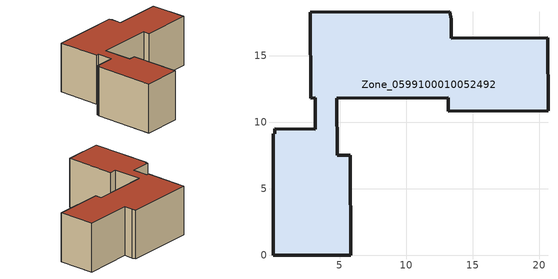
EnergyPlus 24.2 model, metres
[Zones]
Zone_0599100010052492
 floor ground (C_G): 3.16,9.48 3.17,11.82 2.82,11.81 2.81,18.27 13.27,18.31 13.38,17.74 13.38,16.32 20.62,16.35 20.65,10.86 13.16,10.84 13.16,11.84 4.79,11.81 4.82,7.51 5.81,7.51 5.83,0.02 0.03,0 0,9.14 0.15,9.15 0.15,9.5 z0
 wall outside (C_F): 13.16,11.84 13.16,10.84 20.65,10.86 20.62,16.35 13.38,16.32 13.38,17.74 13.27,18.31 2.81,18.27 2.82,11.81 3.17,11.82 3.16,9.48 0.15,9.5 0.15,9.15 0,9.14 0.03,0 5.83,0.02 5.81,7.51 4.82,7.51 4.79,11.81 13.16,11.84 z0:7.52
 roof outside (C_R): 4.82,7.51 4.79,11.81 13.16,11.84 13.16,10.84 20.65,10.86 20.62,16.35 13.38,16.32 13.38,17.74 13.27,18.31 2.81,18.27 2.82,11.81 3.17,11.82 3.16,9.48 0.15,9.5 0.15,9.15 0,9.14 0.03,0 5.83,0.02 5.81,7.51 z7.52
[BUILDING]
Pand.0599100010052492: North Axis=0; Terrain=City; Loads Convergence Tolerance Value=0.04; Temperature Convergence Tolerance Value=0.4; Solar Distribution=FullExterior; Maximum Number of Warmup Days=25; Minimum Number of Warmup Days=1
[Site:Location]
Rotterdam.The.Hague.AP_ZH_NLD Design_Conditions: Latitude=51.96; Longitude=4.45; Time Zone=1; Elevation=-4.5
[SITE:GROUNDTEMPERATURE:BUILDINGSURFACE]
18, 18, 18, 18, 18, 18, 18, 18, 18, 18, 18, 18
[MATERIAL] Thermal Absorptance=0.9; Solar Absorptance=0.7; Visible Absorptance=0.7
Name | Roughness | Thickness | Conductivity | Density | Specific Heat
G.D.2006-2014 | MediumSmooth | 0.15 | 0.06 | 540 | 1210
F.D.2006-2014 | Rough | 0.3 | 0.12 | 1920 | 840
R.D.2006-2014 | MediumRough | 0.2 | 0.08 | 1500 | 1000
[CONSTRUCTION]
C_G: G.D.2006-2014
C_F: F.D.2006-2014
C_R: R.D.2006-2014
[ZONE]
Zone_0599100010052492: Type=1; Multiplier=1; Ceiling Height=Autocalculate; Volume=Autocalculate; Floor Area=autocalculate; Part of Total Floor Area=Yes
[ZONEINFILTRATION:DESIGNFLOWRATE]
Infil_Zone_0599100010052492: Zone or ZoneList or Space or SpaceList=Zone_0599100010052492; Schedule=AlwaysOn; Design Flow Rate Calculation Method=Flow/Area; Flow Rate per Floor Area=0.0021; Constant Term Coefficient=1; Temperature Term Coefficient=0; Velocity Term Coefficient=0; Velocity Squared Term Coefficient=0
[HVACTEMPLATE:ZONE:IDEALLOADSAIRSYSTEM]
Zone_0599100010052492: Maximum Heating Supply Air Temperature=50; Minimum Cooling Supply Air Temperature=13; Maximum Heating Supply Air Humidity Ratio=0.0156; Minimum Cooling Supply Air Humidity Ratio=0.0077; Heating Limit=NoLimit; Cooling Limit=NoLimit; Dehumidification Control Type=ConstantSensibleHeatRatio; Cooling Sensible Heat Ratio=0.7; Dehumidification Setpoint=60; Humidification Control Type=None; Humidification Setpoint=30; Outdoor Air Method=None; Outdoor Air Flow Rate per Person=0.00944; Outdoor Air Flow Rate per Zone Floor Area=0; Outdoor Air Flow Rate per Zone=0; Demand Controlled Ventilation Type=None; Outdoor Air Economizer Type=NoEconomizer; Heat Recovery Type=None; Sensible Heat Recovery Effectiveness=0.7; Latent Heat Recovery Effectiveness=0.65
[ZONECONTROL:THERMOSTAT]
ThermostatControl_Zone_0599100010052492: Zone or ZoneList=Zone_0599100010052492; Control Type Schedule=DualSetpointControlType; Control 1=Thermostat_Zone_0599100010052492; Temperature Difference Between Cutout And Setpoint=0
[THERMOSTATSETPOINT:DUALSETPOINT]
Thermostat_Zone_0599100010052492: Heating Setpoint Temperature Schedule=HeatingSetpoint_Zone_0599100010052492; Cooling Setpoint Temperature Schedule=CoolingSetpoint_Zone_0599100010052492
[SCHEDULE:COMPACT]
HeatingSetpoint_Zone_0599100010052492: Through: 12/31, For: AllDays, Until: 24:00, 21
CoolingSetpoint_Zone_0599100010052492: Through: 12/31, For: AllDays, Until: 24:00, 24
DualSetpointControlType: Through: 12/31, For: AllDays, Until: 24:00, 4
AlwaysOn: Through: 12/31, For: AllDays, Until: 24:00, 1
